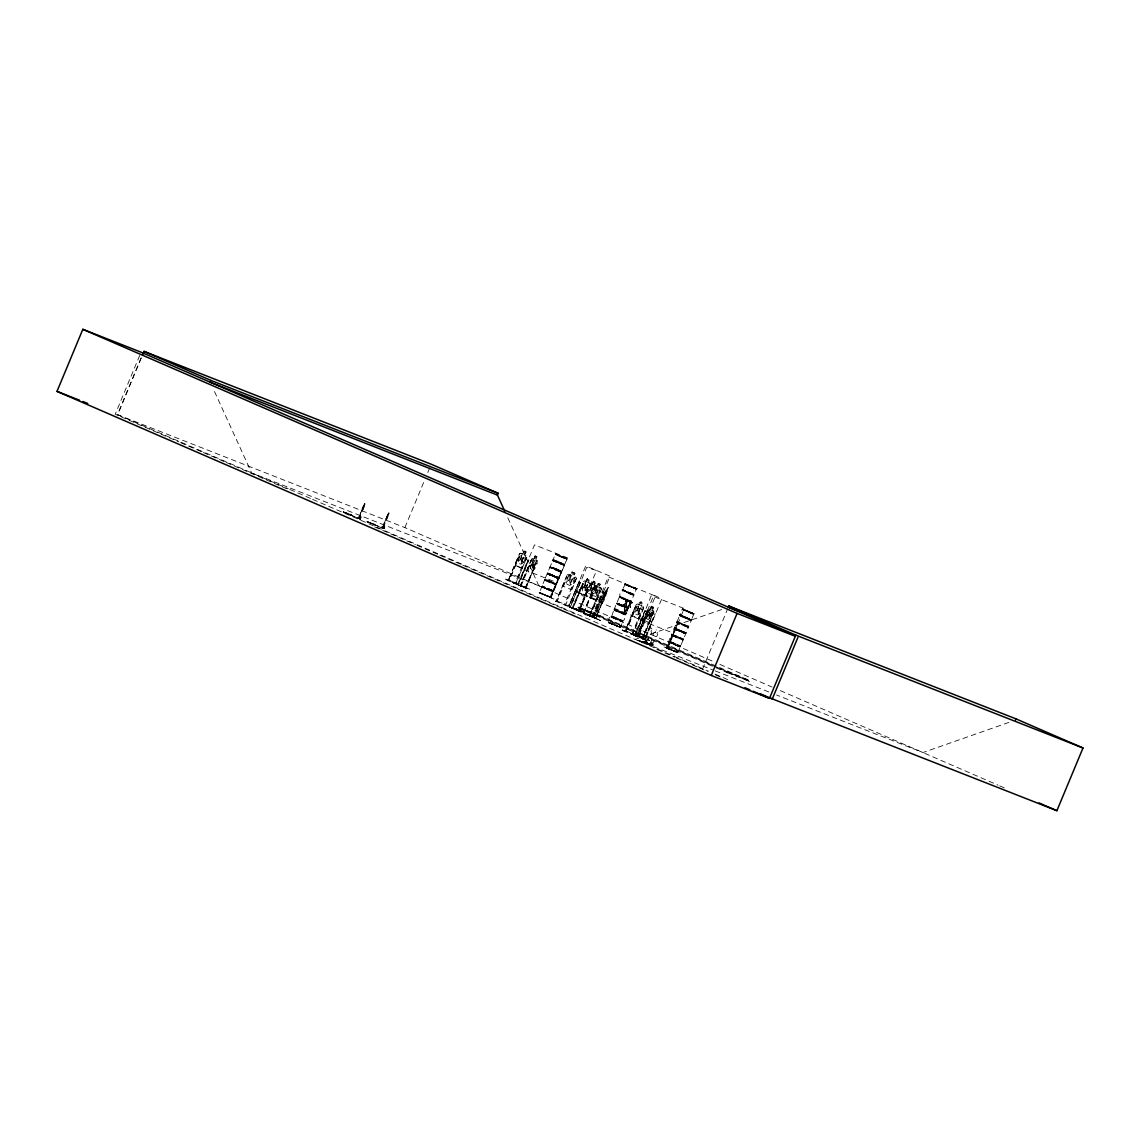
<?xml version="1.0" encoding="UTF-8"?>
<svg xmlns="http://www.w3.org/2000/svg" width="1140" height="1140" viewBox="0 0 1140 1140"><rect width="100%" height="100%" fill="white"/><g stroke="black" fill="none" stroke-linecap="round" stroke-linejoin="round"><path stroke-width="0.75" stroke-dasharray="5 3.75" d="M541.244 593.741L539.206 592.672L550.022 596.975M550.492 575.03L547.2 573.463L548.026 573.52M556.106 554.054L555.337 553.926L566.822 558.514M617.467 604.343L625.931 607.606L616.583 603.402L622.098 605.654M675.735 628.924L674.182 628.425L675.065 628.211M690.697 613.021L682.347 608.903M693.847 613.719L682.347 608.931L679.554 615.743L690.156 620.174M559.94 571.867L549.822 567.549L544.721 579.476L556.505 584.264L561.393 572.38L549.836 567.506L553.142 559.583M677.844 637.26L683.373 639.398L688.532 627.086M624.72 614.617L624.35 612.137L624.335 614.46C627.969 631.346 606.708 604.898 608.945 622.939M625.49 583.979L622.198 589.893L634.011 594.752L630.634 602.305L619.22 597.047L628.625 600.851L626.601 602.875L626.601 605.782L625.774 603.103L626.145 605.582M630.178 604.457L631.702 602.234L632.586 602.604L630.562 604.613L630.562 607.534L629.736 604.856L630.106 607.321M626.715 609.672L624.749 611.111L624.763 608.831L624.692 611.653L622.639 613.705M625.133 611.268L624.307 608.632L624.307 611.496L622.255 613.548L623.138 613.918L624.734 612.294M626.159 602.077C630.463 597.645 624.777 605.511 626.188 599.797L626.116 602.618L624.065 604.67M626.558 602.234L625.718 599.597L625.718 602.462L623.666 604.514L624.549 604.884L626.159 603.26M630.121 603.815L630.149 601.549M630.52 603.972L630.534 601.706L628.226 600.695L626.216 602.718L626.216 605.625M646.209 641.193L645.938 640.794M651.653 643.131L652.294 643.316M640.865 636.889C634.324 636.59 640.694 634.353 638.614 635.921M360.055 518.486L360.953 516.734L359.884 516.434M384.123 526.937L383.411 526.366L384.821 527.022M646.978 616.056L646.879 618.906L648.603 619.676L650.555 617.638L652.921 611.938L652.422 610.513L653.79 610.997L642.832 639.041L636.975 636.462L647.577 611.738L638.001 636.947L630.648 633.769L638.186 636.433M361.095 517.275L359.727 516.52L360.582 517.247M563.801 582.953L563.587 586.43L570.769 589.409L572.964 586.758M547.271 588.839L541.757 586.673L553.456 591.603L541.671 587.1L544.778 579.448L556.505 584.264L544.592 579.818L556.363 584.692L553.67 591.232L541.842 586.388L553.641 591.389L548.141 589.024M565.084 557.973L567.207 558.785L564.642 564.784L552.857 559.968L564.642 564.784L561.649 572.038L549.893 566.979M683.387 639.497L671.603 634.553L677.146 621.514L688.731 626.33L691.51 619.904L685.981 617.738M364.13 506.887L365.057 503.937M384.878 526.894L383.411 526.481L384.251 526.566M387.771 517.104L388.882 513.428M513.399 582.896L518.7 584.407M518.586 584.877L517.674 584.692M604.371 597.631L602.519 599.64L605.611 591.289L604.884 594.382C609.757 584.592 600.623 606.722 604.314 595.736L602.632 598.557L608.204 587.613L606.779 590.72M576.213 610.028L582.44 611.938M582.341 612.437L576.47 610.142M587.542 614.973L593.498 616.754L593.085 617.381C582.54 612.664 599.84 619.946 590.278 615.429M627.057 607.435L622.896 605.967M676.433 652.123L668.083 648.817M684.513 632.672L683.373 632.016M361.138 517.147L360.055 517.004M606.879 590.762L595.565 618.593L605.91 591.503L604.072 597.488M515.551 565.526L515.964 562.134L515.551 565.526L521.408 568.062L523.388 565.326M632.401 616.27L632.757 612.85L632.401 616.27L638.201 618.778L640.238 616.056L638.129 618.621M547.343 596.063L554.596 599.355L547.243 596.177M579.533 593.171C578.507 581.029 580.303 604.1 586.915 592.786M586.06 592.401L585.575 595.778L595.992 600.31L597.959 597.588L595.992 600.31M586.145 592.415L585.675 595.707L595.978 600.182M590.52 597.944L591.062 594.596M590.677 597.887L591.147 594.61M360.368 519.042L343.183 512.045L345.89 512.701M343.995 512.159L343.439 511.632M344.095 512.516L343.354 511.846L360.34 519.184L344.152 512.231M359.528 518.786L360.097 517.46M360.183 519.113L360.839 517.831L360.425 518.657L358.088 517.645L358.459 516.791L360.839 517.831M383.425 528.618L383.838 527.207M382.926 526.894L382.484 527.977L381.672 527.578L382.128 526.495L384.579 527.578L384.08 528.946L367.18 521.778M522.448 586.331L529.858 589.266M529.829 589.238L516.249 584.15L523.916 587.157M639.226 637.046L646.722 640.58L633.298 634.909M528.176 567.364C526.751 580.018 539.177 566.651 536.997 560.282L532.608 558.344L531.553 559.199L520.453 585.846C522.59 586.245 519.641 583.894 521.351 585.176M592.615 615.757L594.624 616.398M594.453 616.327L592.529 615.785L594.581 615.856M594.581 615.899L592.757 615.329M362.149 509.438L358.943 517.475L362.121 508.91M364.002 506.83L359.471 517.731M385.89 519.184L382.555 527.164L386.845 516.648M606.352 590.378L593.755 617.652L595.55 618.578L606.965 592.03C607.449 587.912 604.399 605.896 600.751 602.447L601.92 599.355M674.339 628.154L685.867 632.971M646.351 642.461L650.057 634.638A2.237 2.18 -71.5 0 0 650.997 631.218L652.009 628.696M651.966 628.995L650.527 627.527L649.002 630.363A2.237 2.18 -71.5 0 0 647.221 633.455L644.356 641.62M652.394 644.485L656.099 636.661A2.237 2.18 -71.5 0 0 657.039 633.241L657.98 630.149L656.113 629.907M362.249 508.967L362.848 507.371M363.902 507.3L363.546 508.369M385.99 518.714L386.346 517.645M387.643 517.047L386.517 519.512L387.173 518.7M388.925 513.741L388.982 512.843M591.218 616.654L600.367 620.417M584.164 612.38L575.258 608.475L584.464 612.194M584.606 611.852L575.258 608.475M641.492 636.747L632.6 633.085L649.458 640.395M621.742 598.486L630.805 602.191L625.874 614.317L614.132 609.387L619.205 597.417L621.756 598.486M650.384 643.644L653.263 635.479A2.237 2.18 -71.5 0 1 655.03 632.386L656.341 629.707M625.846 614.489L614.018 609.501L625.718 614.631M139.707 355.452L115.225 414.248L178.852 441.878M141.047 357.946L117.449 414.647L288.192 488.747M141.346 357.875L117.677 414.732L404.871 527.592L713.369 661.556M346.19 512.758L348.641 513.827M350.422 514.311L351.676 515.323L349.909 514.111M350.949 514.553L349.866 514.297M358.387 516.748L358.744 518.23L359.185 517.147M362.976 506.844L364.8 503.495M363.617 506.231L364.672 503.738M360.71 516.62L360.425 518.657M369.631 522.448L367.18 521.379M369.93 522.505L372.381 523.574M373.051 523.787C377.112 525.226 373.806 524.343 373.749 523.901M382.513 527.735L382.128 526.495M386.716 516.591L388.797 512.914M387.116 516.263L388.541 513.257M383.795 528.233L384.308 526.309L383.553 528.119L384.579 527.578M404.871 527.592L424.422 480.624M427.799 472.516L429.823 467.657M505.59 579.02L511.119 581.115M518.686 555.821L519.37 556.12L509.11 580.987L509.466 580.061L508.454 579.647L508.084 580.545L515.807 583.865L526.851 557.161L526.452 555.707L524.77 554.981L525.526 556.619L523.146 562.319L520.894 564.229L518.586 563.231L518.372 560.253L520.738 554.553L522.405 554.068M524.657 555.038L526.11 551.945C522.22 547.514 523.987 556.434 520.709 553.228L519.384 553.926L508.184 580.588L519.441 553.955L520.709 553.228L526.438 555.807M514.411 582.683L520.866 586.103M515.152 582.526C514.439 584.777 515.779 581.543 516.106 582.925M515.864 582.839L515.622 583.794L526.851 557.161M523.688 587.072L516.249 584.15M517.589 584.663L527.991 559.854L528.775 560.182L518.458 585.019C518.03 583.766 518.258 583.766 518.643 584.022M536.997 560.282L526.039 588.326L520.182 585.746L530.784 561.023M531.625 559.227L520.567 585.917M521.037 586.103L531.297 561.25L530.528 560.923M535.073 555.821L537.011 556.662L535.558 559.769L536.142 561.222L533.762 566.922L531.824 568.96L530.086 568.19L532.551 559.64L533.905 559.028L535.073 555.821L536.911 556.747M522.419 586.274L529.943 589.879M533.891 558.899L535.159 555.85M525.198 587.969L535.8 563.245L525.782 588.226L525.882 587.171M555.08 560.467L553.128 559.583L555.536 553.841L563.73 557.731M552.743 575.714L549.494 574.988L550.192 575.159M557.617 555.465L557.417 555.365M547.442 574.104L550.164 574.859L547.271 573.605M556.192 577.638L558.728 578.75L555.151 577.182L558.899 578.422L559.028 577.709M555.65 577.039L556.79 577.852L554.923 577.111M564.899 558.344L563.36 557.716L565.07 558.001M549.409 597.132L550.577 597.631L550.307 596.462M549.95 597.389L560.909 572.793L550.563 597.631M550.036 597.417L550.82 597.731L567.421 557.816L534.503 544.877L517.888 584.792L528.775 560.182M557.531 600.98L556.961 601.806L567.392 577.011L566.552 576.655L556.12 601.464L567.221 574.745L570.727 574.945M565.483 605.183C567.079 606.152 564.357 602.59 564.442 604.913L574.817 580.103L575.672 580.459M576.256 578.564L572.879 586.701L570.727 589.28M568.318 605.012L569.929 606.095L568.29 605.012M569.43 604.927L569.929 606.095M570.086 606.28L570.299 607.421L580.075 582.369M580.231 582.426L569.715 607.178M572.024 608.176L582.654 583.466M590.164 584.578L590.05 583.181L588.411 582.483L589.75 579.448L587.385 578.422L586.145 581.614L584.62 580.83L583.352 581.557L572.75 608.475L572.836 607.435M583.295 583.737L572.822 608.518L583.295 583.737L582.44 583.381M556.249 601.507C549.893 598.557 593.712 617.495 565.511 604.827M587.385 578.422L582.255 587.87L582.398 590.805L584.535 591.731L586.715 589.793L589.081 584.093L588.354 582.568M569.088 606.865L574.845 609.202M728.061 672.101L727.748 672.871L577.795 607.805L578.122 607.036L601.25 616.17L600.923 616.954L580.346 608.86M578.992 608.276L579.32 607.506L715.564 666.686M578.664 611.04L589.309 586.359M578.593 611.011L580.417 609.587M589.978 583.153L590.321 584.592L578.978 611.183M572.152 608.219L579.191 611.268L590.321 584.592M590.606 584.735L592.173 584.221L593.413 581.029L595.778 582.055L594.439 585.077L597.232 586.302L598.529 583.381M592.244 584.25L593.513 581.186L595.65 582.113L594.311 585.148L595.037 586.658L583.423 613.106M583.452 612.066C583.067 616.312 591.703 615.258 590.577 615.144M583.481 613.135L594.481 586.388L595.736 585.661M584.122 612.351L584.093 613.391L593.712 588.254M590.876 597.959L596.334 587.186L596.063 585.775M597.189 586.416C596.562 580.972 603.773 584.093 599.412 587.371L600.139 588.895L597.759 594.596L595.593 596.534L593.441 595.607L593.313 592.658L595.693 586.957L597.161 586.274M590.078 615.956L601.379 589.394L601.094 587.984L599.455 587.271L600.609 584.293M599.726 590.876L589.295 615.799L599.726 590.876L600.581 591.232L589.978 615.956M589.708 615.842L590.121 614.945M592.686 616.056L591.532 616.64L593.085 617.381M591.845 616.783L592.216 615.871M592.615 617.096L602.747 592.187L602.062 591.902M592.472 617.025L603.758 591.232L593.47 616.084L592.529 615.785M593.427 616.056L610.043 576.156L585.703 565.924L569.017 605.81M604.157 592.857L593.997 617.766L605.34 591.147M606.238 590.434L608.204 587.613M595.821 618.678L595.935 617.68M599.569 616.37L599.897 615.586L749.835 680.651L749.522 681.421L726.394 672.286M627.627 585.262L633.227 587.755L631.574 587.143M625.903 606.694L628.368 607.82L628.083 608.674L618.45 604.784M634.268 588.269L632.814 587.328L633.869 588.14M609.601 623.238L608.917 622.924L620.245 627.171M636.206 589.152L636.149 588.425M619.633 627.385L620.402 627.527L623.024 621.129L611.254 616.255L616.783 618.422M622.198 630.121C637.103 634.154 619.946 631.261 622.454 629.722M636.177 604.642L624.976 631.303L632.6 634.581L643.644 607.876L643.316 606.437L637.488 603.943L636.177 604.642L624.905 631.275M625.874 630.634L625.917 631.702L636.163 606.836L635.479 606.537M625.817 631.66L636.163 606.836M639.141 604.77C638.414 599.241 645.995 602.519 641.435 605.753L642.319 607.335L639.939 613.035L637.688 614.945L635.379 613.947L635.165 610.969L637.531 605.269L639.098 604.628M631.888 634.268L641.991 609.359L642.661 609.644M643.174 606.509L643.587 607.848L632.415 634.51L632.971 633.683L632.073 633.298M633.37 634.852L640.481 637.787M633.569 634.481L646.508 640.438M635.251 635.735L645.568 610.898L644.77 610.57L634.382 635.379L635.308 635.764M634.837 634.51C636.719 634.837 633.427 634.481 635.051 635.65M634.894 635.578L645.568 610.898M647.278 610.057L637.459 635.108M647.42 610.128L637.046 634.937M637.36 635.066L653.861 595.094L661.741 598.856L645.183 638.799L645.425 637.83M652.337 610.484C655.343 603.416 651.054 609.302 649.401 609.059L637.431 636.661L648.261 610.812L649.159 611.183M651.952 606.566L649.344 610.356M640.423 641.364L640.139 640.922M640.837 641.15L649.458 644.299C650.313 641.279 650.94 644.927 649.116 643.601M652.337 613.861L653.106 614.189L652.337 613.861L641.934 638.657M652.593 613.961L642.575 638.927L653.761 612.322M642.775 637.944L642.205 638.756M644.171 642.048C637.317 639.64 650.142 643.972 652.465 645.311C655.4 645.055 648.845 645.995 646.537 642.818M646.295 642.974L647.306 642.347L646.993 643.772L642.347 641.478M644.684 638.585L655.016 613.748M639.711 640.78C644.613 646.052 644.927 638.813 643.43 642.276L639.369 640.922L652.579 645.639M644.827 638.657L655.158 613.819M645.411 642.96L646.166 642.946M645.853 642.76L646.651 640.965L645.696 640.566L644.414 642.547M646.879 642.205L646.437 643.288L639.797 640.566M646.708 643.117L647.064 642.248M650.441 644.57L648.361 643.501L649.301 643.701M648.845 643.858L648.09 643.929M649.173 644.214L649.957 644.542M650.555 643.202L649.401 643.943M649.871 644.442L650.327 643.103M650.256 644.57L651.011 644.414M650.669 644.713L651.724 642.59L652.678 642.989L651.938 644.798L652.678 642.989M653.334 644.371L652.75 645.14L650.199 644.072M664.036 646.893L671.047 649.943M668.923 648.518L666.059 647.762L671.574 634.567L683.373 639.426M683.131 624.592L688.631 626.957L676.889 621.884L688.66 626.829L677.132 621.514L679.54 615.785L690.512 620.431M671.588 650.071C668.168 650.427 666.23 645.568 667.613 648.446L666.245 647.933M666.743 648.104L677.687 623.509L667.185 648.289L675.792 651.852M667.299 648.318L677.146 623.295M683.116 609.957C686.565 611.168 679.611 608.846 684.969 610.342M679.454 631.175L676.091 629.964L676.889 630.306M691.567 613.349L684.086 610.399L685.154 610.427M682.219 632.401L683.444 632.529L677.36 630.092M689.942 612.679L693.889 613.976M677.716 652.736L683.231 639.782L671.46 634.909L676.989 637.075M693.947 613.733L691.553 619.547L679.996 614.674M702.511 669.28L727.676 608.831M726.536 672.401L726.707 671.503L749.835 680.651M746.957 680.366L747.284 679.597M748.638 680.181L748.31 680.951L578.122 607.036M383.211 527.492L386.645 519.555M611.795 616.042L613.947 609.729L625.589 614.774L614.161 610.342M679.981 614.702L683.202 616.099M589.58 615.372L598.529 619.619L589.295 615.799M362.719 507.314L363.375 506.516M363.432 508.953L362.905 509.808M619.533 603.844L616.754 603.53M608.931 622.426L614.075 624.92M683.188 616.099L691.495 619.789L679.782 614.973M650.456 620.488C650 626.017 641.521 621.941 644.884 618.051M584.863 595.365L586.772 592.715M359.442 518.743L360.397 518.899M367.835 522.106L367.094 521.593L384.137 528.661L366.909 521.792M383.183 528.49L384.137 528.647M510.506 581.443L505.091 579.291M627.67 632.244L622.241 630.092M674.139 643.929L668.596 641.72L680.38 646.651L668.838 641.321M624.164 604.727L625.774 603.103M628.126 606.48L629.736 604.856M629.679 601.336L629.679 604.214L627.627 606.252L628.51 606.623L630.121 605.012M624.749 611.111L626.316 609.515L627.199 609.886L625.19 611.909L625.19 614.831L624.506 614.546M622.739 613.762L624.35 612.137M679.768 615.001L685.268 617.196M626.815 609.743L624.791 611.753L624.791 614.674M544.022 594.638L551.033 597.616L549.067 596.363M616.925 603.673L617.709 603.773M633.17 587.371L636.548 588.753L631.019 586.445M628.026 606.409L630.078 604.357M625.575 607.478L628.51 608.033M628.055 607.976L626.544 606.779M675.222 628.909L674.068 628.553L677.345 630.121M556.349 601.094L555.508 601.108M626.857 585.219L627.599 585.675L624.934 584.507M592.658 592.358L590.506 594.311L588.368 593.384L588.24 590.449M649.486 609.088L637.189 636.533M601.379 589.394L601.022 587.955L590.648 583.552L589.409 584.164L578.265 610.869L579.291 610.256M681.877 631.731L685.895 633.227L685.154 633.313M676.761 652.279L677.901 652.536M583.423 581.585L584.692 580.859L589.964 583.267M595.721 585.775L594.467 586.43L583.196 613.021M567.307 574.831L568.746 574.247L575.771 577.168M642.119 641.934L642.718 642.048M645.411 642.946L649.971 644.228M645.995 643.188L646.964 643.786L645.44 642.989M721.734 609.529L635.08 639.412M1008.928 722.389L922.958 752.543L776.54 695.001M539.277 592.601L540.431 592.914M616.712 603.274L618.222 603.773M628.425 608.09L625.418 607.15M608.632 622.54L615.686 625.318M685.924 633.241L683.886 632.358M637.944 636.861L630.705 633.726L638.001 636.947M558.856 578.151L554.353 576.085L555.779 576.755M558.928 578.393L556.22 577.538M636.405 588.839L634.923 588.311M550.905 597.673L560.353 572.579M628.268 608.361L625.048 606.893M648.247 644.171L653.02 645.796M652.379 645.553L639.412 640.965L640.922 640.937M553.128 559.583L557.09 561.108M549.879 567.178L561.678 571.981L559.94 571.867M547.585 572.936L550.178 573.904M547.471 573.078L549.038 573.463M625.846 584.236L624.72 583.808L626.216 584.507M636.077 589.138L632.643 587.599M628.154 593.341L633.584 595.465L622.141 589.978L633.997 594.752L636.462 588.611L625.461 583.979M684.983 609.9L682.233 609.088M539.263 592.843L544.721 594.98M625.832 613.833L614.346 609.045L625.846 613.833M688.389 627.1L676.732 622.226L682.261 624.407M608.76 622.811L620.046 627.214M685.881 632.8L683.416 631.845M579.476 610.27L596.591 570.542L586.673 567.421L570.285 607.406M576.341 592.244L586.245 595.379M555.508 554.083L558.016 555.023M563.559 557.432L566.851 559.227L555.28 554.425L557.973 555.593M563.53 557.788L564.913 558.329L561.422 557.09M633.94 587.798L635.023 588.083M626.772 585.305L634.196 588.269M682.375 609.173L684.869 610.114M690.042 612.593L691.424 613.163M633.47 594.139L622.582 589.523L630.121 592.8M690.498 620.431L690.142 620.16M559.042 577.724L556.562 576.74L558.514 577.695M559.042 578.208L556.064 577.211M555.707 577.453L556.733 577.852L549.095 574.831L555.75 577.339M687.648 627.285L687.292 627.014M617.139 604.086L617.481 604.343M625.803 607.335L624.378 606.58M627.784 608.546L625.29 607.463M674.638 629.237L682.974 632.7M553.128 590.577L542.255 585.96L549.779 589.238M671.973 634.211L683.459 638.999L672.144 634.339M550.876 597.403L545.59 595.123M669.109 641.051L680.609 645.853L669.294 641.193M668.866 641.421L680.523 646.28L674.994 644.114M666.943 647.748L670.947 649.586M639.269 635.137L638.443 634.795M350.536 514.582L351.277 514.682M596.263 587.129L595.892 591.19L592.857 594.139L596.077 592.045L596.833 595.878L596.847 591.574L599.74 588.71L596.833 587.456L594.467 593.156L596.605 594.097L599.042 588.44L596.69 590.691L596.334 587.186M550.791 597.716L553.285 591.845L541.671 587.1L539.305 592.857L540.901 592.985M667.684 648.475L684.214 608.532L651.296 595.593L634.994 635.621M556.007 554.254L556.961 554.382M561.664 556.505L566.794 558.486M566.438 558.671L557.36 554.938M635.607 588.967L633.612 588.041M685.055 610.385L687.734 611.282M693.376 613.562L688.532 611.596M687.577 611.653L684.641 610.499M684.57 610.47L685.24 610.869L684.499 610.57M633.47 594.139L630.121 592.8M629.522 601.436L630.99 601.963L630.021 601.507L630.178 607.378M547.998 573.505L551.375 574.845L548.939 573.605M687.648 627.285L676.661 622.668L687.306 627.014M547.884 573.776L548.824 573.904M549.694 574.959L547.471 574.104M556.634 577.823L550.492 575.016M626.886 607.534L627.769 607.876M617.111 604.072L618.991 604.998M675.906 628.539L674.638 628.325M674.837 628.653L678.229 629.936M684.57 632.558L685.368 632.786M674.738 628.881L676.747 629.636M674.624 629.223L676.505 630.149M682.219 632.016L683.801 632.615M684.299 632.985L685.168 633.298M682.803 632.615L683.544 632.914M684.998 633.641L682.988 632.857M553.142 590.577L549.779 589.238M618.92 626.672L619.732 627.171M676.419 651.824L677.887 652.351L673.255 650.313M676.276 652.208L677.146 652.55M526.11 551.945L523.616 550.99M519.37 556.12L508.796 580.859M525.868 558.928L525.198 558.643L514.867 583.466M515.052 582.782L509.195 580.26M512.971 582.768L518.871 585.048M626.173 631.047L631.845 633.498M351.02 514.781L351.761 515.109M556.491 600.538L557.332 600.894M590.734 583.466L592.144 584.079M592.857 595.351L590.947 598.115M524.172 569.701L557.09 582.64M640.965 620.417L673.882 633.356M539.491 586.017L251.612 472.901L213.223 388.74M577.795 607.805L600.766 616.84M589.594 615.03L584.136 612.664M576.085 610.057L586.259 614.218L576.327 609.544M587.243 614.745L593.655 617.424L587.143 614.859M637.417 640.324L713.597 670.263M715.25 670.918L769.913 692.393M565.668 558.144L564.813 558.301M626.216 584.535L627.37 584.962M627.157 585.062L630.221 586.131M627.128 585.476L624.948 584.521M634.937 588.283L627.983 585.418M691.495 613.334L690.441 612.907M622.226 597.346C615.728 596.049 623.409 586.615 627.442 592.8M629.679 604.214L630.562 604.613M557.56 577.61L553.541 576.028M618.179 603.83L620.73 604.784M677.046 628.995L675.892 628.539L679.882 630.149M683.131 632.401L684.314 632.971M624.307 611.496L625.19 611.909M620.502 619.732L623.01 621.058L611.795 616.042M550.706 596.633L550.62 596.605M540.816 593.128L543.338 594.125M548.44 596.277L550.72 597.103M611.411 623.366L609.116 622.554M617.78 626.216L618.892 626.843M595.878 618.721L594.139 617.809M667.684 648.218L671.745 649.686M675.293 651.368L676.447 651.824M653.705 610.969L653.918 612.351M648.09 611.966L647.321 611.639M637.63 635.664L637.559 635.635M638.087 636.163L642.219 638.015M642.76 637.944L642.946 638.029M591.703 616.712L608.347 576.826L655.443 596.092L638.827 636.006M557.959 555.194L560.866 556.192M684.955 609.914L687.819 611.068M690.641 612.992L688.432 611.838M556.605 562.248L552.686 560.666L553.613 561.179M622.226 597.346L625.076 598.514M627.271 599.654L631.232 601.179L619.248 596.918L628.368 600.98M550.093 574.047L558.158 577.453M555.052 576.584L556.505 576.926L553.712 575.6M625.874 606.851L623.067 605.539M619.319 604.286L622.212 605.397M683.373 632.002L680.58 630.677M676.832 629.437L678.215 629.978M683.273 632.244L680.395 631.118M684.641 633.384L680.295 631.361M620.502 619.732L617.652 618.564M548.383 596.448L545.519 595.279M611.225 623.751L612.593 624.307M616.27 626.045L617.738 626.387L614.945 625.062M673.925 650.812L677.587 652.194M668.724 648.902L670.106 649.458M673.783 651.197L675.151 651.752M598.001 601.649L645.112 620.93M649.486 640.538L637.574 634.795M381.829 527.393L384.151 528.404M625.375 630.42L626.202 630.762M688.289 612.166L689.771 612.779M557.075 561.108L564.728 564.385L555.08 560.467M556.605 562.248L564.243 565.54L553.598 561.179M555.551 568.96L550.05 566.765L561.792 571.667L556.263 569.501M625.774 599.042L627.271 599.654M551.461 574.617L552.957 575.216M551.332 574.902L552.857 575.458M553.655 575.757L555.151 576.356M625.304 606.238L617.253 603.032M620.816 604.556L622.312 605.155M623.01 605.696L624.506 606.295M678.314 629.707L679.811 630.306M678.2 629.993L679.711 630.548M680.523 630.847L682.019 631.446M679.611 630.805L676.59 629.764M550.449 581.243L545.105 579.12L556.591 583.908L551.147 581.77M543.324 594.139L544.82 594.738M572.522 607.321L573.42 607.691L572.408 607.264M612.679 624.079L614.175 624.677M614.888 625.219L616.384 625.832M600.395 620.573L589.309 615.671M670.192 649.23L675.892 651.624M672.457 650.213L673.94 650.826M672.386 650.37L673.882 650.969M561.422 557.09L557.232 555.308M633.128 587.841L634.054 588.069M687.833 611.054L690.769 612.322M687.021 610.955L689.33 611.71M572.052 572.024L574.902 573.221L573.776 576.213L575.857 577.082L576.384 578.578L565.526 605.454M557.232 569.202L550.278 566.423L551.233 566.894M554.468 575.857L549.452 573.962M552.145 575.116L554.339 576.142M549.352 574.261L548.326 573.833L555.85 577.139M621.571 604.898L627.513 607.392M623.694 606.081L617.809 603.473M621.4 605.297L625.39 607.378M678.913 630.449L681.207 631.232M544.079 594.496L546.331 595.379M557.417 601.236L564.671 604.257M350.707 514.625L349.31 514.04M649.216 643.844L648.461 643.345M642.917 641.535L643.772 641.877L642.846 641.706M575.372 590.748L599.711 600.98M574.446 609.173L565.853 605.34M649.871 643.416L652.878 644.684M649.786 643.616L652.793 644.884M643.829 641.393L646.85 642.661M643.758 641.592L646.765 642.86M558.728 555.251L560.168 555.864M633.327 587.556L625.803 584.236M627.841 585.789L629.28 586.402M557.232 569.202L561.878 571.24L551.233 566.879M550.577 574.802L552.031 575.401M620.132 604.3L621.571 604.913M623.708 606.024L627.385 607.677M617.053 603.388L621.385 605.34M681.378 630.776L685.966 632.985M623.452 606.637L625.105 607.278M619.718 605.312L621.143 605.91M682.703 632.23L675.208 628.853M544.094 594.496L541.315 593.484M542.483 594.268L549.566 596.961M546.231 595.622L547.67 596.234M615.7 625.318L619.376 626.914M611.938 623.979L620.245 627.599M627.969 585.447L625.062 584.136M690.755 612.294L692.935 613.505M690.227 612.807L691.78 613.42M627.741 600.509L630.534 601.706M555.949 576.298L558.814 577.752M625.304 606.238L626.558 606.779M550.791 574.361L548.454 573.52M618.878 603.758L620.146 604.3M684.014 632.101L674.738 628.168M618.593 604.414L619.932 604.756M624.592 607.192L626.145 607.791M515.651 565.454L521.393 567.934M547.813 595.821L549.081 596.363M541.4 593.341L542.668 593.883M610.67 623.438L612.009 623.837M541.215 593.726L542.497 594.282M635.236 635.607L629.978 632.971L635.479 635.094M579.562 593.071L584.92 595.394M719.896 664.392L772.094 687.064M780.259 690.598L998.084 785.161M999.723 785.873L1004.625 787.997M716.747 667.185L749.522 681.421M578.764 610.028L579.619 610.385M573.092 607.862L578.75 610.313M525.497 588.083L536.313 563.474L535.543 563.146M289.817 489.459L311.035 498.665M312.673 499.377L708.51 671.26M714.98 674.068L721.435 676.875M723.059 677.573L727.904 679.682M180.49 442.591L201.695 451.796M203.319 452.509L224.537 461.714M226.162 462.427L286.525 488.632M374.618 526.894L415.402 544.592M417.026 545.305L438.23 554.51M439.869 555.223L461.073 564.428M462.712 565.141L516.548 588.511M518.173 589.223L539.377 598.429M541.016 599.141L562.22 608.347M563.844 609.059L575.273 614.018M656.84 649.444L674.78 657.239M676.419 657.937L697.623 667.142M699.248 667.855L707.413 671.403M715.578 674.951L720.48 677.075M692.009 612.836L693.975 613.748M556.477 554.282L557.474 554.724M557.36 554.966L555.365 553.997M625.718 599.597L626.572 599.953M631.702 602.234L632.586 602.604M623.666 604.514L624.549 604.884M625.746 605.426L626.601 605.782M627.627 606.252L628.51 606.623M629.707 607.164L630.562 607.534M684.057 631.916L685.682 632.843M618.892 603.773L616.854 603.017M683.815 632.6L684.798 633.056M617.595 603.972L618.678 604.214M674.98 629.48L675.977 629.921M624.307 608.632L625.162 608.988M626.316 609.515L627.199 609.886M622.255 613.548L623.138 613.918M625.19 614.831L614.175 610.342M675.934 651.453L677.559 652.365M675.778 651.838L676.789 652.294M609.672 622.996L610.755 623.295M668.111 648.831L666.13 647.919M540.317 593.057L541.414 593.356M651.895 606.665L653.69 607.449M649.387 609.173L653.719 611.083M521.037 585.347L525.683 587.399M547.784 573.221L548.554 573.392M667.185 648.147L666.23 647.691M643.53 619.932L651.41 623.694M382.484 527.136L383.282 527.521M382.399 527.321L383.211 527.72M358.744 517.389L359.542 517.774M358.658 517.574L359.471 517.973M605.853 590.235L607.278 590.976M594.268 617.125L595.949 617.966M507.799 517.788L538.807 585.76M595.921 585.846L596.234 587.2M611.111 616.64L622.939 621.428L611.211 616.626M631.132 601.535L619.376 596.719L631.147 601.493M679.597 615.415L691.367 620.274L679.597 615.415M532.28 567.834L532.936 568.119L533.178 564.043L535.786 561.065L533.477 560.053L531.112 565.754L532.836 566.523L535.216 560.837L533.093 563.189L532.808 559.683L532.394 563.716L529.673 566.794L532.494 564.542L532.28 567.834M649.073 618.55L649.729 618.821L649.971 614.759L652.579 611.781L649.885 613.904L649.601 610.399L649.187 614.432L646.466 617.51L649.287 615.258L649.073 618.55M522.305 563.274L521.422 563.231L521.308 559.712L518.728 562.063L517.973 561.635L521.094 558.842L520.98 554.653L521.92 558.358L525.113 556.434L522.12 559.255L522.305 563.274M639.098 613.99L638.201 613.847L638.101 610.427L634.738 612.465L637.873 609.558L637.773 605.369L638.714 609.074L641.905 607.15L638.913 609.971L639.098 613.99M585.875 590.748L585.048 590.734L585.034 587.243L581.813 589.351L584.834 586.388L584.849 582.241L585.632 585.889L588.696 583.922L585.803 586.786L585.875 590.748M592.016 593.384L591.19 593.37L591.176 589.893L587.969 592.002L590.99 589.038L591.005 584.891L591.774 588.539L594.824 586.558L591.945 589.423L592.016 593.384M552.715 560.41L564.571 565.098L552.729 560.324M574.346 577.752L570.983 580.445C573.548 585.86 569.231 586.259 570.043 580.844C566.951 585.247 563.915 581.899 569.701 579.947C567.007 574.66 571.596 574.46 570.67 579.505L573.406 577.396L574.346 577.752M611.068 616.94L622.625 621.856L611.125 617.053M671.403 635.308L682.988 640.11L671.389 635.336M521.978 555.095L519.612 560.795L521.906 561.792L524.286 556.078L521.978 555.095M523.873 551.703L523.445 552.729L524.927 553.356L525.355 552.344L523.873 551.703M535.273 556.619L534.845 557.645L535.957 558.13L536.384 557.118L535.273 556.619M568.832 575.472L566.452 581.172L566.965 584.25L569.815 585.433L572.365 583.623L574.731 577.923L573.634 576.27L574.902 573.221L571.995 571.881L570.784 575.087L568.832 575.472M570.356 576.099L567.991 581.799L570.841 582.996L573.206 577.282L570.356 576.099M572.351 572.75L571.924 573.762L573.762 574.532L574.19 573.505L572.351 572.75M579.362 580.987L569.059 605.839L579.433 581.015M585.789 582.654L583.409 588.368L585.561 589.295L587.927 583.595L585.789 582.654M587.656 579.263L587.228 580.274L588.611 580.887L589.038 579.861L587.656 579.263M591.76 585.233L589.38 590.933L591.518 591.86L593.883 586.159L591.76 585.233M593.626 581.842L593.199 582.853L594.567 583.452L594.995 582.44L593.626 581.842M598.699 584.065L598.272 585.077L599.654 585.675L600.082 584.663L598.699 584.065M638.77 605.81L636.391 611.51L638.699 612.508L641.079 606.793L638.77 605.81M640.666 602.419L640.238 603.43L641.72 604.072L642.148 603.06L640.666 602.419M650.27 610.769L647.905 616.469L649.629 617.225L651.995 611.524L650.27 610.769M652.066 607.335L651.638 608.361L652.75 608.846L653.177 607.834L652.066 607.335M680.124 646.964L668.524 642.191L680.153 646.922M633.854 595.123L622.084 590.235L633.84 595.109M544.635 580.274L556.12 585.062L544.621 580.26M693.719 614.317L691.125 613.334L693.719 614.317"/><path stroke-width="1.5" d="M769.7 697.837L1056.894 810.697L1083 747.982L795.806 635.123L769.486 698.35L711.26 675.464L57 391.376L82.835 329.303L141.075 352.189L795.321 636.291L737.096 613.405L82.835 329.303M142.7 354.626L144.053 351.377L431.248 464.236L498.223 493.307L497.468 495.13L504.849 511.304M498.223 493.307L211.028 380.447L210.273 382.256L497.468 495.13M1083 747.982L1016.025 718.898L728.831 606.038L728.346 607.207L741.556 612.394M711.26 675.464L737.096 613.405M797.915 637.403L772.293 698.948L759.895 693.576M1015.54 720.067L1016.025 718.898M744.862 613.691L749.806 615.643M57 391.376L79.643 400.268M82.878 401.536L87.737 403.446M144.053 351.377L211.028 380.447M728.831 606.038L795.806 635.123M1038.925 802.902L1056.894 810.697M744.99 687.719L749.878 689.843M753.155 691.268L769.486 698.35"/></g></svg>
